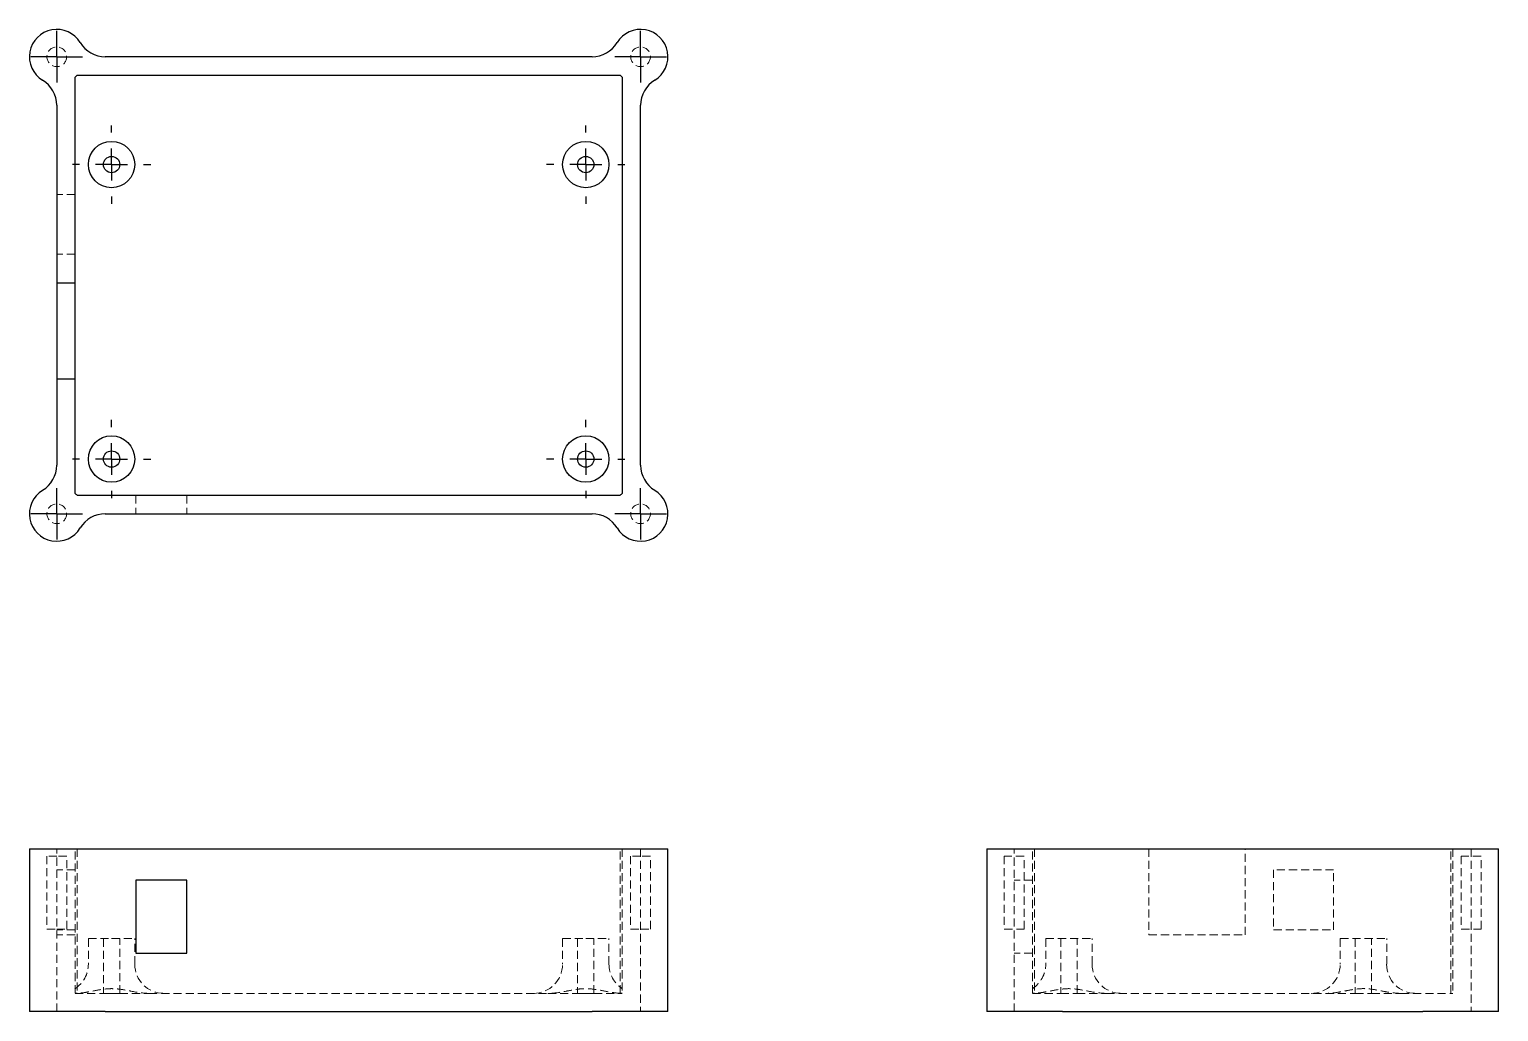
# Model space of a CAD drawing. Header units: millimetres. Extents: x 33 to 263, y 44 to 198.
import ezdxf

# ---------------------------------------------------------------- set-up
doc = ezdxf.new("R2010")
doc.units = ezdxf.units.MM
doc.linetypes.add('HIDDEN', pattern=[1.905, 1.27, -0.635])
doc.layers.add('10', color=7, linetype='Continuous')

# ---------------------------------------------------------------- blocks, each defined once
blk = doc.blocks.new('SW_CENTERMARKSYMBOL_0')
at = {"layer": '10', "color": 0}
for p, q in [((0, 2.5), (0, 4.04)), ((0, 0), (0, 2.5)), ((-2.5, 0), (-4.04, 0)), ((0, 0), (-2.5, 0)), ((0, 0), (0, -2.5)), ((0, 0), (2.5, 0)), ((2.5, 0), (4.04, 0)), ((0, -2.5), (0, -4.04))]:
    blk.add_line(p, q, dxfattribs=at)
blk = doc.blocks.new('SW_CENTERMARKSYMBOL_1')
at = {"layer": '10', "color": 0}
for p, q in [((0, 2.5), (0, 4.04)), ((0, 0), (0, 2.5)), ((-2.5, 0), (-4.04, 0)), ((0, 0), (-2.5, 0)), ((0, 0), (0, -2.5)), ((0, 0), (2.5, 0)), ((2.5, 0), (4.04, 0)), ((0, -2.5), (0, -4.04))]:
    blk.add_line(p, q, dxfattribs=at)
blk = doc.blocks.new('SW_CENTERMARKSYMBOL_2')
at = {"layer": '10', "color": 0}
for p, q in [((0, 2.5), (0, 4.04)), ((0, 0), (0, 2.5)), ((-2.5, 0), (-4.04, 0)), ((0, 0), (-2.5, 0)), ((0, 0), (0, -2.5)), ((0, 0), (2.5, 0)), ((2.5, 0), (4.04, 0)), ((0, -2.5), (0, -4.04))]:
    blk.add_line(p, q, dxfattribs=at)
blk = doc.blocks.new('SW_CENTERMARKSYMBOL_3')
at = {"layer": '10', "color": 0}
for p, q in [((0, 2.5), (0, 4.04)), ((0, 0), (0, 2.5)), ((-2.5, 0), (-4.04, 0)), ((0, 0), (-2.5, 0)), ((0, 0), (0, -2.5)), ((0, 0), (2.5, 0)), ((2.5, 0), (4.04, 0)), ((0, -2.5), (0, -4.04))]:
    blk.add_line(p, q, dxfattribs=at)
blk = doc.blocks.new('SW_CENTERMARKSYMBOL_4')
at = {"layer": '10', "color": 0}
for p, q in [((0, 5), (0, 6.13)), ((0, 0), (0, 2.5)), ((-5, 0), (-6.13, 0)), ((0, 0), (-2.5, 0)), ((0, 0), (0, -2.5)), ((0, 0), (2.5, 0)), ((5, 0), (6.13, 0)), ((0, -5), (0, -6.13))]:
    blk.add_line(p, q, dxfattribs=at)
blk = doc.blocks.new('SW_CENTERMARKSYMBOL_5')
at = {"layer": '10', "color": 0}
for p, q in [((0, 5), (0, 6.13)), ((0, 0), (0, 2.5)), ((-5, 0), (-6.13, 0)), ((0, 0), (-2.5, 0)), ((0, 0), (0, -2.5)), ((0, 0), (2.5, 0)), ((5, 0), (6.13, 0)), ((0, -5), (0, -6.13))]:
    blk.add_line(p, q, dxfattribs=at)
blk = doc.blocks.new('SW_CENTERMARKSYMBOL_6')
at = {"layer": '10', "color": 0}
for p, q in [((0, 5), (0, 6.13)), ((0, 0), (0, 2.5)), ((-5, 0), (-6.13, 0)), ((0, 0), (-2.5, 0)), ((0, 0), (0, -2.5)), ((0, 0), (2.5, 0)), ((5, 0), (6.13, 0)), ((0, -5), (0, -6.13))]:
    blk.add_line(p, q, dxfattribs=at)
blk = doc.blocks.new('SW_CENTERMARKSYMBOL_7')
at = {"layer": '10', "color": 0}
for p, q in [((0, 5), (0, 6.13)), ((0, 0), (0, 2.5)), ((-5, 0), (-6.13, 0)), ((0, 0), (-2.5, 0)), ((0, 0), (0, -2.5)), ((0, 0), (2.5, 0)), ((5, 0), (6.13, 0)), ((0, -5), (0, -6.13))]:
    blk.add_line(p, q, dxfattribs=at)

msp = doc.modelspace()

# ---------------------------------------------------------------- linework, layer by layer
at = {"color": 7, "linetype": 'Continuous', "lineweight": 25}
for p, q in [((121.11, 193.79), (44.89, 193.79)), ((40.15, 158.39), (40.15, 190.59)), ((40.49, 190.93), (125.51, 190.93)), ((125.85, 190.59), (125.85, 125.41)), ((37.29, 186.19), (37.29, 158.39)), ((128.71, 129.81), (128.71, 186.19)), ((37.29, 158.39), (40.15, 158.39)), ((37.29, 158.39), (37.29, 143.29)), ((40.15, 143.29), (40.15, 158.39)), ((37.29, 143.29), (37.29, 129.81)), ((40.15, 143.29), (37.29, 143.29)), ((40.15, 125.41), (40.15, 143.29)), ((125.51, 125.07), (40.49, 125.07)), ((44.89, 122.21), (121.11, 122.21)), ((33, 69.76), (33, 44.24)), ((33, 69.76), (40.97, 69.76)), ((40.97, 69.76), (44.89, 69.76)), ((44.89, 69.76), (121.11, 69.76)), ((121.11, 69.76), (125.03, 69.76)), ((125.03, 69.76), (133, 69.76)), ((133, 44.24), (133, 69.76)), ((182.92, 69.76), (182.92, 44.24)), ((182.92, 69.76), (190.89, 69.76)), ((190.89, 69.76), (194.81, 69.76)), ((194.81, 69.76), (251.19, 69.76)), ((251.19, 69.76), (255.11, 69.76)), ((255.11, 69.76), (263.08, 69.76)), ((263.08, 44.24), (263.08, 69.76)), ((57.66, 64.84), (49.65, 64.84)), ((49.65, 64.84), (49.65, 53.4)), ((57.66, 53.4), (57.66, 64.84)), ((49.65, 53.4), (57.66, 53.4)), ((40.97, 44.24), (33, 44.24)), ((44.89, 44.24), (40.97, 44.24)), ((44.89, 44.24), (121.11, 44.24)), ((125.03, 44.24), (121.11, 44.24)), ((133, 44.24), (125.03, 44.24)), ((190.89, 44.24), (182.92, 44.24)), ((194.81, 44.24), (190.89, 44.24)), ((194.81, 44.24), (251.19, 44.24)), ((255.11, 44.24), (251.19, 44.24)), ((263.08, 44.24), (255.11, 44.24))]:
    msp.add_line(p, q, dxfattribs=at)
at = {"color": 7, "linetype": 'HIDDEN', "lineweight": 18}
for p, q in [((40.15, 172.23), (37.29, 172.23)), ((40.15, 162.85), (37.29, 162.85)), ((49.65, 125.07), (49.65, 122.21)), ((57.66, 125.07), (57.66, 122.21)), ((37.29, 44.24), (37.29, 69.76)), ((40.15, 47.12), (40.15, 69.76)), ((40.49, 69.76), (40.49, 47.12)), ((125.51, 47.12), (125.51, 69.76)), ((125.85, 69.76), (125.85, 47.12)), ((128.71, 69.76), (128.71, 44.24)), ((187.21, 44.24), (187.21, 69.76)), ((190.07, 47.12), (190.07, 69.76)), ((190.41, 69.76), (190.41, 47.12)), ((208.29, 69.76), (208.29, 56.26)), ((223.39, 56.26), (223.39, 69.76)), ((255.59, 47.1), (255.59, 69.76)), ((255.93, 69.76), (255.93, 47.1)), ((258.79, 69.76), (258.79, 44.24)), ((37.29, 68.61), (35.75, 68.61)), ((35.75, 68.61), (35.75, 57.17)), ((38.84, 68.61), (37.29, 68.61)), ((38.84, 57.17), (38.84, 68.61)), ((128.71, 68.61), (127.16, 68.61)), ((127.16, 68.61), (127.16, 57.17)), ((130.25, 68.61), (128.71, 68.61)), ((130.25, 57.17), (130.25, 68.61)), ((188.76, 68.61), (185.67, 68.61)), ((185.67, 68.61), (185.67, 57.17)), ((188.76, 57.17), (188.76, 68.61)), ((260.33, 68.61), (257.24, 68.61)), ((257.24, 68.61), (257.24, 57.17)), ((260.33, 57.17), (260.33, 68.61)), ((40.15, 66.44), (37.29, 66.44)), ((190.07, 64.84), (187.21, 64.84)), ((237.23, 66.44), (227.85, 66.44)), ((227.85, 66.44), (227.85, 57.06)), ((237.23, 57.06), (237.23, 66.44)), ((35.75, 57.17), (37.29, 57.17)), ((37.29, 57.17), (38.84, 57.17)), ((40.15, 57.06), (37.29, 57.06)), ((40.15, 56.26), (37.29, 56.26)), ((42.24, 55.68), (45.87, 55.68)), ((42.24, 55.68), (42.24, 51.68)), ((44.59, 55.68), (44.59, 47.1)), ((45.87, 55.68), (49.5, 55.68)), ((47.15, 47.1), (47.15, 55.68)), ((49.5, 51.68), (49.5, 55.68)), ((116.5, 55.68), (120.13, 55.68)), ((116.5, 55.68), (116.5, 51.68)), ((118.85, 55.68), (118.85, 47.1)), ((120.13, 55.68), (123.76, 55.68)), ((121.41, 47.1), (121.41, 55.68)), ((123.76, 51.68), (123.76, 55.68)), ((127.16, 57.17), (128.71, 57.17)), ((128.71, 57.17), (130.25, 57.17)), ((185.67, 57.17), (188.76, 57.17)), ((192.16, 55.68), (199.42, 55.68)), ((192.16, 55.68), (192.16, 51.68)), ((194.51, 55.68), (194.51, 47.1)), ((197.07, 47.1), (197.07, 55.68)), ((199.42, 51.68), (199.42, 55.68)), ((208.29, 56.26), (223.39, 56.26)), ((227.85, 57.06), (237.23, 57.06)), ((238.28, 55.68), (245.55, 55.68)), ((238.28, 55.68), (238.28, 51.68)), ((240.63, 55.68), (240.63, 47.1)), ((243.19, 47.1), (243.19, 55.68)), ((245.55, 51.68), (245.55, 55.68)), ((257.24, 57.17), (260.33, 57.17)), ((190.07, 53.4), (187.21, 53.4)), ((40.15, 47.1), (44.59, 47.1)), ((40.49, 47.1), (40.49, 47.12)), ((44.59, 47.1), (45.87, 47.1)), ((45.87, 47.1), (47.15, 47.1)), ((47.15, 47.1), (51.76, 47.1)), ((51.76, 47.1), (114.24, 47.1)), ((114.21, 47.1), (118.85, 47.1)), ((118.85, 47.1), (120.13, 47.1)), ((120.13, 47.1), (121.41, 47.1)), ((121.41, 47.1), (125.85, 47.1)), ((125.51, 47.12), (125.51, 47.1)), ((190.07, 47.1), (194.51, 47.1)), ((194.51, 47.1), (197.07, 47.1)), ((197.07, 47.1), (201.68, 47.1)), ((201.68, 47.1), (236.03, 47.1)), ((236, 47.1), (240.63, 47.1)), ((240.63, 47.1), (243.19, 47.1)), ((243.19, 47.1), (247.8, 47.1)), ((247.8, 47.1), (255.59, 47.1)), ((255.93, 47.1), (255.59, 47.1))]:
    msp.add_line(p, q, dxfattribs=at)
for centre in [(37.29, 193.79), (128.71, 193.79), (37.29, 122.21), (128.71, 122.21)]:
    msp.add_circle(centre, 1.54, dxfattribs=at)
at = {"color": 7, "linetype": 'Continuous', "lineweight": 25}
for centre, radius in [((45.87, 176.91), 3.63), ((120.13, 176.91), 3.63), ((45.87, 176.91), 1.28), ((120.13, 176.91), 1.28), ((45.87, 130.79), 3.63), ((120.13, 130.79), 3.63), ((45.87, 130.79), 1.28), ((120.13, 130.79), 1.28)]:
    msp.add_circle(centre, radius, dxfattribs=at)
for centre, radius, start, end in [((37.29, 193.79), 4.29, 31.073, 238.927), ((128.71, 193.79), 4.29, 301.073, 148.927), ((44.89, 198.37), 4.58, 211.073, 270), ((121.11, 198.37), 4.58, 270, 328.927), ((32.71, 186.19), 4.58, 0, 58.927), ((37.29, 193.79), 4.29, 311.8103, 318.1897), ((128.71, 193.79), 4.29, 221.8103, 228.1897), ((133.29, 186.19), 4.58, 121.073, 180), ((32.71, 129.81), 4.58, 301.073, 0), ((133.29, 129.81), 4.58, 180, 238.927), ((37.29, 122.21), 4.29, 121.073, 328.927), ((37.29, 122.21), 4.29, 41.8103, 48.1897), ((128.71, 122.21), 4.29, 211.073, 58.927), ((128.71, 122.21), 4.29, 131.8103, 138.1897), ((44.89, 117.63), 4.58, 90, 148.927), ((121.11, 117.63), 4.58, 31.073, 90)]:
    msp.add_arc(centre, radius, start, end, dxfattribs=at)
at = {"color": 7, "linetype": 'HIDDEN', "lineweight": 18}
for centre, start, end in [((37.66, 51.68), 302.7516, 0), ((54.08, 51.68), 180, 270), ((111.92, 51.68), 270, 0), ((128.34, 51.68), 180, 237.1151), ((187.58, 51.68), 302.9455, 0), ((204, 51.68), 180, 270), ((233.7, 51.68), 270, 0), ((250.12, 51.68), 180, 270)]:
    msp.add_arc(centre, 4.58, start, end, dxfattribs=at)
for points in [[(40.15, 47.12), (40.27, 47.12), (40.38, 47.12), (40.49, 47.12)], [(125.51, 47.12), (125.62, 47.12), (125.73, 47.12), (125.85, 47.12)], [(190.07, 47.12), (190.19, 47.12), (190.3, 47.12), (190.41, 47.12)]]:
    msp.add_open_spline(points, degree=3, dxfattribs=at)
for points, knots in [([(51.76, 47.1), (50.81, 47.1), (49.87, 47.26), (48.48, 47.53), (48.01, 47.62), (47.07, 47.77), (46.6, 47.82), (45.65, 47.85), (45.18, 47.82), (44.24, 47.71), (43.77, 47.62), (42.84, 47.44), (42.37, 47.35), (41.44, 47.2), (40.96, 47.14), (40.49, 47.12)], [0, 0, 0, 0, 0.25, 0.25, 0.375, 0.375, 0.5, 0.5, 0.625, 0.625, 0.75, 0.75, 0.875, 0.875, 1, 1, 1, 1]), ([(125.51, 47.12), (125.04, 47.14), (124.56, 47.2), (123.63, 47.35), (123.16, 47.44), (122.23, 47.62), (121.76, 47.71), (120.82, 47.82), (120.35, 47.85), (119.4, 47.82), (118.93, 47.77), (117.99, 47.62), (117.52, 47.53), (116.13, 47.26), (115.19, 47.1), (114.24, 47.1)], [0, 0, 0, 0, 0.125, 0.125, 0.25, 0.25, 0.375, 0.375, 0.5, 0.5, 0.625, 0.625, 0.75, 0.75, 1, 1, 1, 1]), ([(201.68, 47.1), (200.72, 47.1), (199.78, 47.26), (198.37, 47.53), (197.9, 47.63), (196.96, 47.77), (196.49, 47.82), (195.56, 47.85), (195.09, 47.82), (194.15, 47.71), (193.69, 47.62), (192.76, 47.44), (192.29, 47.35), (191.35, 47.2), (190.88, 47.14), (190.41, 47.12)], [0, 0, 0, 0, 0.25, 0.25, 0.375, 0.375, 0.5, 0.5, 0.625, 0.625, 0.75, 0.75, 0.875, 0.875, 1, 1, 1, 1]), ([(247.8, 47.1), (247.3, 47.1), (246.8, 47.15), (245.82, 47.28), (245.33, 47.37), (244.35, 47.56), (243.86, 47.66), (242.88, 47.8), (242.39, 47.84), (241.41, 47.84), (240.92, 47.79), (239.94, 47.65), (239.46, 47.56), (238.48, 47.37), (238, 47.28), (237.02, 47.14), (236.52, 47.1), (236.03, 47.1)], [0, 0, 0, 0, 0.125, 0.125, 0.25, 0.25, 0.375, 0.375, 0.5, 0.5, 0.625, 0.625, 0.75, 0.75, 0.875, 0.875, 1, 1, 1, 1])]:
    msp.add_open_spline(points, degree=3, knots=knots, dxfattribs=at)

# ---------------------------------------------------------------- block references
at = {"layer": '10'}
for name, p in [('SW_CENTERMARKSYMBOL_0', (37.29, 193.79)), ('SW_CENTERMARKSYMBOL_1', (128.71, 193.79)), ('SW_CENTERMARKSYMBOL_4', (45.87, 176.91)), ('SW_CENTERMARKSYMBOL_6', (120.13, 176.91)), ('SW_CENTERMARKSYMBOL_5', (45.87, 130.79)), ('SW_CENTERMARKSYMBOL_7', (120.13, 130.79)), ('SW_CENTERMARKSYMBOL_3', (37.29, 122.21)), ('SW_CENTERMARKSYMBOL_2', (128.71, 122.21))]:
    msp.add_blockref(name, p, dxfattribs=at)

doc.saveas('drawing.dxf')
